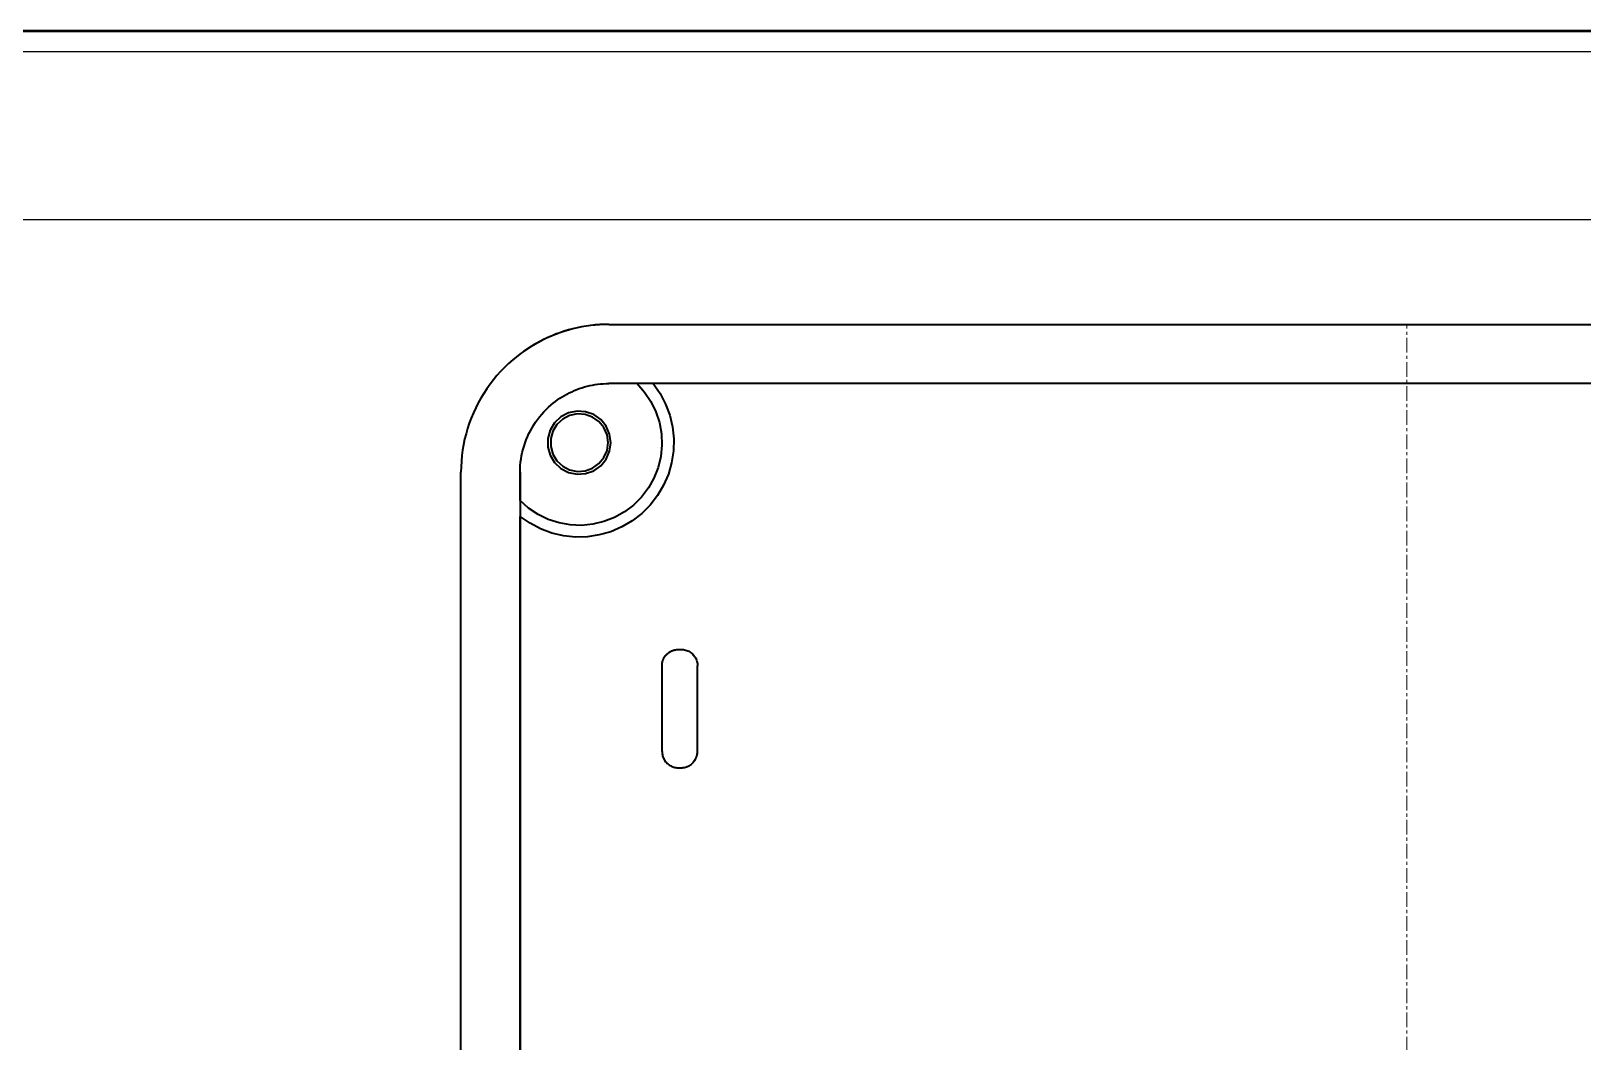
# Model space of a CAD drawing. Header units: millimetres. Extents: x 10 to 410, y 10 to 287.
# Drawn here: x 275.3 to 349.4, y 238.7 to 287 of the extents above; entities that cross this region are included whole.
import ezdxf

# ---------------------------------------------------------------- set-up
doc = ezdxf.new("R2010")
doc.units = ezdxf.units.MM
doc.linetypes.add('CENTER', pattern=[1.15, 0.7, -0.15, 0.15, -0.15])
doc.linetypes.add('DASHED', pattern=[0.75, 0.5, -0.25])
for name, color, linetype, lineweight in [('BORDER', 7, 'CONTINUOUS', 50), ('CENTER', 4, 'CENTER', 13), ('HIDDEN', 8, 'DASHED', 18), ('TITLE_BLOCK', 7, 'CONTINUOUS', 25), ('VISIBLE', 7, 'CONTINUOUS', 35)]:
    doc.layers.add(name, color=color, linetype=linetype, lineweight=lineweight)

msp = doc.modelspace()

# ---------------------------------------------------------------- linework, layer by layer
at = {"layer": 'BORDER'}
msp.add_lwpolyline([(10, 10), (410, 10), (410, 287), (10, 287)], close=True, dxfattribs=at)
at = {"layer": 'CENTER'}
msp.add_line((341, 190), (341, 273), dxfattribs=at)
at = {"layer": 'HIDDEN'}
for points in [[(298.334, 271.308), (298.136, 271.132), (297.945, 270.949), (297.761, 270.759), (297.584, 270.562), (297.414, 270.358), (297.253, 270.149), (297.099, 269.933), (296.953, 269.712), (296.816, 269.485), (296.688, 269.254), (296.568, 269.018), (296.457, 268.777), (296.356, 268.533), (296.263, 268.285), (296.18, 268.033), (296.106, 267.779), (296.043, 267.522), (295.988, 267.263), (295.944, 267.002), (295.909, 266.74), (295.884, 266.476), (295.869, 266.212), (295.864, 265.947)], [(300.16, 269.157), (300.26, 269.24), (300.363, 269.32), (300.468, 269.397), (300.576, 269.47), (300.685, 269.54), (300.797, 269.607), (300.911, 269.67), (301.026, 269.73), (301.144, 269.786), (301.263, 269.839), (301.384, 269.888), (301.506, 269.933), (301.629, 269.974), (301.754, 270.011), (301.879, 270.045), (302.006, 270.075), (302.134, 270.101), (302.262, 270.123), (302.391, 270.141), (302.52, 270.155), (302.65, 270.165), (302.78, 270.171), (302.91, 270.173)], [(302.91, 270.173), (302.969, 270.173), (303.028, 270.173), (303.087, 270.173), (303.146, 270.173), (303.204, 270.173), (303.263, 270.173), (303.322, 270.173), (303.381, 270.173), (303.44, 270.173), (303.499, 270.173), (303.557, 270.173), (303.616, 270.173), (303.675, 270.173), (303.734, 270.173), (303.793, 270.173), (303.852, 270.173), (303.911, 270.173), (303.969, 270.173), (304.028, 270.173), (304.087, 270.173), (304.146, 270.173), (304.205, 270.173), (304.264, 270.173)], [(302.91, 270.173), (302.91, 270.173), (302.91, 270.173), (302.91, 270.173), (302.91, 270.173), (302.91, 270.173), (302.91, 270.173), (302.91, 270.173), (302.91, 270.173), (302.91, 270.173), (302.91, 270.173), (302.91, 270.173), (302.91, 270.173), (302.91, 270.173), (302.91, 270.173), (302.91, 270.173), (302.91, 270.173), (302.91, 270.173), (302.91, 270.173), (302.91, 270.173), (302.91, 270.173), (302.91, 270.173), (302.91, 270.173), (302.91, 270.173)], [(305.026, 270.178), (304.993, 270.178), (304.959, 270.177), (304.926, 270.177), (304.893, 270.177), (304.86, 270.177), (304.827, 270.176), (304.794, 270.176), (304.761, 270.176), (304.727, 270.176), (304.694, 270.175), (304.661, 270.175), (304.628, 270.175), (304.595, 270.175), (304.562, 270.175), (304.529, 270.174), (304.496, 270.174), (304.462, 270.174), (304.429, 270.174), (304.396, 270.173), (304.363, 270.173), (304.33, 270.173), (304.297, 270.173), (304.264, 270.173)], [(304.264, 270.173), (304.264, 270.173), (304.264, 270.173), (304.264, 270.173), (304.264, 270.173), (304.264, 270.173), (304.264, 270.173), (304.264, 270.173), (304.264, 270.173), (304.264, 270.173), (304.264, 270.173), (304.264, 270.173), (304.264, 270.173), (304.264, 270.173), (304.264, 270.173), (304.264, 270.173), (304.264, 270.173), (304.264, 270.173), (304.264, 270.173), (304.264, 270.173), (304.264, 270.173), (304.264, 270.173), (304.264, 270.173), (304.264, 270.173)], [(305.026, 270.178), (305.026, 270.178), (305.026, 270.177), (305.026, 270.177), (305.026, 270.177), (305.027, 270.177), (305.027, 270.176), (305.027, 270.176), (305.027, 270.176), (305.027, 270.176), (305.027, 270.175), (305.028, 270.175), (305.028, 270.175), (305.028, 270.175), (305.028, 270.175), (305.028, 270.174), (305.029, 270.174), (305.029, 270.174), (305.029, 270.174), (305.029, 270.173), (305.029, 270.173), (305.029, 270.173), (305.03, 270.173), (305.03, 270.173)], [(305.026, 270.178), (308.246, 270.178), (311.466, 270.178), (314.686, 270.178), (317.906, 270.178), (321.126, 270.178), (324.346, 270.178), (327.567, 270.178), (330.787, 270.178), (334.007, 270.178), (337.227, 270.178), (340.447, 270.178), (343.667, 270.178), (346.887, 270.178), (350.108, 270.178), (353.328, 270.178), (356.548, 270.178), (359.768, 270.178), (362.988, 270.178), (366.208, 270.178), (369.428, 270.178), (372.648, 270.178), (375.869, 270.178), (379.089, 270.178)], [(300.16, 269.157), (300.16, 269.157), (300.16, 269.157), (300.16, 269.157), (300.16, 269.157), (300.16, 269.157), (300.16, 269.157), (300.16, 269.157), (300.16, 269.157), (300.16, 269.157), (300.16, 269.157), (300.16, 269.157), (300.16, 269.157), (300.16, 269.157), (300.16, 269.157), (300.16, 269.157), (300.16, 269.157), (300.16, 269.157), (300.16, 269.157), (300.16, 269.157), (300.16, 269.157), (300.16, 269.157), (300.16, 269.157), (300.16, 269.157)], [(300.16, 269.157), (300.16, 269.157), (300.16, 269.157), (300.16, 269.157), (300.16, 269.157), (300.16, 269.157), (300.16, 269.157), (300.16, 269.157), (300.16, 269.157), (300.16, 269.157), (300.16, 269.157), (300.16, 269.157), (300.16, 269.157), (300.16, 269.157), (300.16, 269.157), (300.16, 269.157), (300.16, 269.157), (300.16, 269.157), (300.16, 269.157), (300.16, 269.157), (300.16, 269.157), (300.16, 269.157), (300.16, 269.157), (300.16, 269.157)], [(295.864, 265.947), (295.864, 265.947), (295.864, 265.946), (295.863, 265.946), (295.863, 265.946), (295.863, 265.946), (295.862, 265.945), (295.862, 265.945), (295.862, 265.945), (295.862, 265.945), (295.861, 265.944), (295.861, 265.944), (295.861, 265.944), (295.86, 265.943), (295.86, 265.943), (295.86, 265.943), (295.859, 265.943), (295.859, 265.942), (295.859, 265.942), (295.858, 265.942), (295.858, 265.942), (295.858, 265.941), (295.857, 265.941), (295.857, 265.941)], [(295.864, 201.059), (295.864, 203.88), (295.864, 206.702), (295.864, 209.523), (295.864, 212.344), (295.864, 215.165), (295.864, 217.987), (295.864, 220.808), (295.864, 223.629), (295.864, 226.45), (295.864, 229.271), (295.864, 232.093), (295.864, 234.914), (295.864, 237.735), (295.864, 240.556), (295.864, 243.377), (295.864, 246.199), (295.864, 249.02), (295.864, 251.841), (295.864, 254.662), (295.864, 257.483), (295.864, 260.305), (295.864, 263.126), (295.864, 265.947)], [(305.455, 256.706), (305.456, 256.736), (305.457, 256.765), (305.46, 256.794), (305.464, 256.823), (305.469, 256.851), (305.475, 256.88), (305.482, 256.908), (305.49, 256.936), (305.499, 256.964), (305.509, 256.991), (305.52, 257.018), (305.533, 257.044), (305.546, 257.07), (305.56, 257.096), (305.575, 257.121), (305.591, 257.145), (305.608, 257.169), (305.626, 257.192), (305.644, 257.214), (305.664, 257.236), (305.684, 257.257), (305.705, 257.277), (305.727, 257.296)], [(305.455, 256.706), (305.455, 256.706), (305.455, 256.706), (305.455, 256.706), (305.455, 256.706), (305.455, 256.706), (305.455, 256.706), (305.455, 256.706), (305.455, 256.706), (305.455, 256.706), (305.454, 256.706), (305.454, 256.706), (305.454, 256.706), (305.454, 256.706), (305.454, 256.706), (305.454, 256.705), (305.454, 256.705), (305.454, 256.705), (305.454, 256.705), (305.454, 256.705), (305.454, 256.705), (305.454, 256.705), (305.454, 256.705), (305.453, 256.705)], [(305.455, 252.616), (305.455, 252.794), (305.455, 252.971), (305.455, 253.149), (305.455, 253.327), (305.455, 253.505), (305.455, 253.683), (305.455, 253.861), (305.455, 254.039), (305.455, 254.216), (305.455, 254.394), (305.455, 254.572), (305.455, 254.75), (305.455, 254.928), (305.455, 255.106), (305.455, 255.284), (305.455, 255.461), (305.455, 255.639), (305.455, 255.817), (305.455, 255.995), (305.455, 256.173), (305.455, 256.351), (305.455, 256.529), (305.455, 256.706)], [(305.455, 252.616), (305.455, 252.616), (305.455, 252.616), (305.455, 252.616), (305.455, 252.615), (305.455, 252.615), (305.455, 252.615), (305.455, 252.615), (305.455, 252.615), (305.455, 252.615), (305.454, 252.615), (305.454, 252.615), (305.454, 252.615), (305.454, 252.615), (305.454, 252.615), (305.454, 252.615), (305.454, 252.615), (305.454, 252.615), (305.454, 252.615), (305.454, 252.614), (305.454, 252.614), (305.454, 252.614), (305.454, 252.614), (305.453, 252.614)], [(305.455, 252.616), (305.457, 252.563), (305.462, 252.51), (305.471, 252.458), (305.484, 252.406), (305.5, 252.356), (305.519, 252.307), (305.542, 252.259), (305.568, 252.213), (305.597, 252.168), (305.629, 252.126), (305.664, 252.086), (305.702, 252.049), (305.741, 252.014), (305.784, 251.982), (305.828, 251.953), (305.874, 251.927), (305.922, 251.904), (305.971, 251.885), (306.022, 251.869), (306.073, 251.856), (306.125, 251.847), (306.178, 251.842), (306.231, 251.84)], [(306.231, 251.84), (306.231, 251.84), (306.231, 251.84), (306.231, 251.84), (306.231, 251.84), (306.231, 251.84), (306.231, 251.84), (306.231, 251.839), (306.23, 251.839), (306.23, 251.839), (306.23, 251.839), (306.23, 251.839), (306.23, 251.839), (306.23, 251.839), (306.23, 251.839), (306.23, 251.839), (306.23, 251.839), (306.23, 251.839), (306.23, 251.839), (306.23, 251.839), (306.229, 251.839), (306.229, 251.838), (306.229, 251.838), (306.229, 251.838)], [(306.231, 251.84), (306.237, 251.84), (306.243, 251.84), (306.249, 251.84), (306.256, 251.84), (306.262, 251.84), (306.268, 251.84), (306.274, 251.84), (306.28, 251.84), (306.286, 251.84), (306.292, 251.84), (306.299, 251.84), (306.305, 251.84), (306.311, 251.84), (306.317, 251.84), (306.323, 251.84), (306.329, 251.84), (306.335, 251.84), (306.341, 251.84), (306.348, 251.84), (306.354, 251.84), (306.36, 251.84), (306.366, 251.84), (306.372, 251.84)], [(306.372, 251.84), (306.372, 251.84), (306.372, 251.84), (306.372, 251.84), (306.372, 251.84), (306.372, 251.84), (306.372, 251.84), (306.372, 251.839), (306.372, 251.839), (306.371, 251.839), (306.371, 251.839), (306.371, 251.839), (306.371, 251.839), (306.371, 251.839), (306.371, 251.839), (306.371, 251.839), (306.371, 251.839), (306.371, 251.839), (306.371, 251.839), (306.371, 251.839), (306.371, 251.839), (306.37, 251.838), (306.37, 251.838), (306.37, 251.838)], [(306.372, 251.84), (306.396, 251.84), (306.42, 251.841), (306.444, 251.843), (306.467, 251.846), (306.491, 251.849), (306.515, 251.853), (306.538, 251.858), (306.561, 251.863), (306.584, 251.869), (306.607, 251.876), (306.63, 251.884), (306.652, 251.892), (306.674, 251.901), (306.696, 251.911), (306.718, 251.921), (306.739, 251.932), (306.76, 251.944), (306.78, 251.956), (306.8, 251.969), (306.82, 251.982), (306.839, 251.996), (306.858, 252.011), (306.876, 252.026)]]:
    msp.add_lwpolyline(points, dxfattribs=at)
at = {"layer": 'TITLE_BLOCK'}
msp.add_lwpolyline([(12, 278), (408, 278), (408, 286), (12, 286)], close=True, dxfattribs=at)
at = {"layer": 'VISIBLE'}
for points in [[(302.91, 272.994), (302.693, 272.99), (302.477, 272.98), (302.26, 272.964), (302.045, 272.94), (301.83, 272.911), (301.616, 272.874), (301.403, 272.831), (301.192, 272.781), (300.983, 272.725), (300.775, 272.663), (300.569, 272.594), (300.366, 272.519), (300.165, 272.437), (299.966, 272.35), (299.77, 272.256), (299.578, 272.157), (299.388, 272.051), (299.202, 271.94), (299.019, 271.823), (298.84, 271.701), (298.665, 271.573), (298.494, 271.44), (298.327, 271.302)], [(302.917, 273), (302.701, 272.997), (302.484, 272.987), (302.268, 272.97), (302.052, 272.947), (301.837, 272.917), (301.623, 272.88), (301.411, 272.837), (301.199, 272.788), (300.99, 272.732), (300.782, 272.669), (300.577, 272.6), (300.373, 272.525), (300.172, 272.444), (299.973, 272.356), (299.778, 272.263), (299.585, 272.163), (299.395, 272.058), (299.209, 271.947), (299.027, 271.83), (298.847, 271.707), (298.672, 271.579), (298.501, 271.446), (298.334, 271.308)], [(302.917, 273), (302.917, 273), (302.917, 272.999), (302.916, 272.999), (302.916, 272.999), (302.916, 272.999), (302.915, 272.998), (302.915, 272.998), (302.915, 272.998), (302.915, 272.998), (302.914, 272.997), (302.914, 272.997), (302.914, 272.997), (302.913, 272.996), (302.913, 272.996), (302.913, 272.996), (302.912, 272.996), (302.912, 272.995), (302.912, 272.995), (302.911, 272.995), (302.911, 272.995), (302.911, 272.994), (302.91, 272.994), (302.91, 272.994)], [(302.91, 272.994), (306.222, 272.994), (309.534, 272.994), (312.846, 272.994), (316.157, 272.994), (319.469, 272.994), (322.781, 272.994), (326.093, 272.994), (329.405, 272.994), (332.717, 272.994), (336.029, 272.994), (339.34, 272.994), (342.652, 272.994), (345.964, 272.994), (349.276, 272.994), (352.588, 272.994), (355.9, 272.994), (359.212, 272.994), (362.523, 272.994), (365.835, 272.994), (369.147, 272.994), (372.459, 272.994), (375.771, 272.994), (379.083, 272.994)], [(302.917, 273), (306.229, 273), (309.541, 273), (312.853, 273), (316.165, 273), (319.477, 273), (322.788, 273), (326.1, 273), (329.412, 273), (332.724, 273), (336.036, 273), (339.348, 273), (342.66, 273), (345.971, 273), (349.283, 273), (352.595, 273), (355.907, 273), (359.219, 273), (362.531, 273), (365.843, 273), (369.154, 273), (372.466, 273), (375.778, 273), (379.09, 273)], [(298.327, 271.302), (298.129, 271.126), (297.938, 270.943), (297.753, 270.752), (297.576, 270.556), (297.407, 270.352), (297.245, 270.142), (297.092, 269.927), (296.946, 269.706), (296.809, 269.479), (296.68, 269.248), (296.561, 269.012), (296.45, 268.771), (296.348, 268.527), (296.256, 268.279), (296.173, 268.027), (296.099, 267.773), (296.035, 267.516), (295.981, 267.257), (295.936, 266.996), (295.902, 266.733), (295.877, 266.47), (295.862, 266.205), (295.857, 265.941)], [(298.327, 271.302), (298.327, 271.302), (298.327, 271.302), (298.328, 271.302), (298.328, 271.303), (298.328, 271.303), (298.329, 271.303), (298.329, 271.303), (298.329, 271.304), (298.33, 271.304), (298.33, 271.304), (298.33, 271.304), (298.331, 271.305), (298.331, 271.305), (298.331, 271.305), (298.331, 271.306), (298.332, 271.306), (298.332, 271.306), (298.332, 271.306), (298.333, 271.307), (298.333, 271.307), (298.333, 271.307), (298.334, 271.307), (298.334, 271.308)], [(304.264, 270.173), (304.624, 269.767), (304.926, 269.316), (305.163, 268.828), (305.331, 268.312), (305.426, 267.778), (305.448, 267.236), (305.394, 266.696), (305.268, 266.168), (305.07, 265.663), (304.805, 265.19), (304.478, 264.757), (304.094, 264.373), (303.661, 264.046), (303.188, 263.781), (302.683, 263.583), (302.155, 263.456), (301.615, 263.403), (301.073, 263.425), (300.539, 263.52), (300.023, 263.688), (299.535, 263.925), (299.084, 264.227), (298.678, 264.587)], [(305.03, 270.173), (305.358, 269.704), (305.624, 269.197), (305.824, 268.66), (305.954, 268.103), (306.013, 267.534), (305.999, 266.961), (305.913, 266.395), (305.756, 265.845), (305.53, 265.319), (305.24, 264.826), (304.889, 264.373), (304.484, 263.969), (304.031, 263.619), (303.537, 263.329), (303.011, 263.104), (302.46, 262.948), (301.894, 262.862), (301.322, 262.849), (300.753, 262.909), (300.195, 263.04), (299.659, 263.241), (299.153, 263.508), (298.684, 263.836)], [(300.16, 269.157), (300.26, 269.24), (300.363, 269.32), (300.468, 269.397), (300.576, 269.47), (300.685, 269.54), (300.797, 269.607), (300.911, 269.67), (301.026, 269.73), (301.144, 269.786), (301.263, 269.839), (301.383, 269.888), (301.506, 269.933), (301.629, 269.974), (301.754, 270.011), (301.879, 270.045), (302.006, 270.075), (302.134, 270.101), (302.262, 270.123), (302.391, 270.141), (302.52, 270.155), (302.65, 270.165), (302.78, 270.171), (302.91, 270.173)], [(379.083, 270.173), (375.771, 270.173), (372.459, 270.173), (369.147, 270.173), (365.835, 270.173), (362.523, 270.173), (359.212, 270.173), (355.9, 270.173), (352.588, 270.173), (349.276, 270.173), (345.964, 270.173), (342.652, 270.173), (339.34, 270.173), (336.029, 270.173), (332.717, 270.173), (329.405, 270.173), (326.093, 270.173), (322.781, 270.173), (319.469, 270.173), (316.157, 270.173), (312.846, 270.173), (309.534, 270.173), (306.222, 270.173), (302.91, 270.173)], [(298.678, 265.941), (298.681, 266.1), (298.69, 266.258), (298.705, 266.416), (298.726, 266.574), (298.753, 266.73), (298.785, 266.886), (298.824, 267.04), (298.868, 267.193), (298.918, 267.343), (298.973, 267.492), (299.034, 267.639), (299.1, 267.783), (299.172, 267.925), (299.249, 268.064), (299.332, 268.2), (299.419, 268.332), (299.511, 268.462), (299.608, 268.588), (299.71, 268.71), (299.816, 268.828), (299.927, 268.942), (300.041, 269.052), (300.16, 269.157)], [(298.678, 265.941), (298.681, 266.1), (298.69, 266.258), (298.705, 266.416), (298.726, 266.574), (298.753, 266.73), (298.785, 266.886), (298.824, 267.04), (298.868, 267.193), (298.918, 267.343), (298.973, 267.492), (299.034, 267.639), (299.1, 267.783), (299.172, 267.925), (299.249, 268.064), (299.332, 268.2), (299.419, 268.332), (299.511, 268.462), (299.608, 268.588), (299.71, 268.71), (299.816, 268.828), (299.927, 268.942), (300.041, 269.052), (300.16, 269.157)], [(303.009, 267.351), (302.953, 267.758), (302.789, 268.135), (302.529, 268.454), (302.194, 268.691), (301.807, 268.829), (301.397, 268.857), (300.994, 268.773), (300.629, 268.584), (300.329, 268.304), (300.115, 267.953), (300.005, 267.557), (300.005, 267.146), (300.115, 266.75), (300.329, 266.399), (300.629, 266.119), (300.994, 265.929), (301.397, 265.846), (301.807, 265.874), (302.194, 266.012), (302.529, 266.249), (302.789, 266.567), (302.953, 266.944), (303.009, 267.351)], [(302.881, 267.357), (302.83, 267.728), (302.681, 268.071), (302.444, 268.362), (302.138, 268.578), (301.785, 268.703), (301.412, 268.729), (301.045, 268.652), (300.712, 268.48), (300.439, 268.225), (300.244, 267.904), (300.143, 267.544), (300.143, 267.169), (300.244, 266.809), (300.439, 266.489), (300.712, 266.233), (301.045, 266.061), (301.412, 265.984), (301.785, 266.01), (302.138, 266.135), (302.444, 266.351), (302.681, 266.642), (302.83, 266.985), (302.881, 267.357)], [(295.857, 201.053), (295.857, 203.874), (295.857, 206.695), (295.857, 209.517), (295.857, 212.338), (295.857, 215.159), (295.857, 217.98), (295.857, 220.801), (295.857, 223.623), (295.857, 226.444), (295.857, 229.265), (295.857, 232.086), (295.857, 234.907), (295.857, 237.729), (295.857, 240.55), (295.857, 243.371), (295.857, 246.192), (295.857, 249.014), (295.857, 251.835), (295.857, 254.656), (295.857, 257.477), (295.857, 260.298), (295.857, 263.12), (295.857, 265.941)], [(298.678, 264.587), (298.678, 264.646), (298.678, 264.705), (298.678, 264.764), (298.678, 264.823), (298.678, 264.881), (298.678, 264.94), (298.678, 264.999), (298.678, 265.058), (298.678, 265.117), (298.678, 265.176), (298.678, 265.235), (298.678, 265.293), (298.678, 265.352), (298.678, 265.411), (298.678, 265.47), (298.678, 265.529), (298.678, 265.588), (298.678, 265.647), (298.678, 265.705), (298.678, 265.764), (298.678, 265.823), (298.678, 265.882), (298.678, 265.941)], [(298.678, 265.941), (298.678, 263.12), (298.678, 260.298), (298.678, 257.477), (298.678, 254.656), (298.678, 251.835), (298.678, 249.014), (298.678, 246.192), (298.678, 243.371), (298.678, 240.55), (298.678, 237.729), (298.678, 234.907), (298.678, 232.086), (298.678, 229.265), (298.678, 226.444), (298.678, 223.623), (298.678, 220.801), (298.678, 217.98), (298.678, 215.159), (298.678, 212.338), (298.678, 209.517), (298.678, 206.695), (298.678, 203.874), (298.678, 201.053)], [(298.678, 265.941), (298.678, 265.941), (298.678, 265.941), (298.678, 265.941), (298.678, 265.941), (298.678, 265.941), (298.678, 265.941), (298.678, 265.941), (298.678, 265.941), (298.678, 265.941), (298.678, 265.941), (298.678, 265.941), (298.678, 265.941), (298.678, 265.941), (298.678, 265.941), (298.678, 265.941), (298.678, 265.941), (298.678, 265.941), (298.678, 265.941), (298.678, 265.941), (298.678, 265.941), (298.678, 265.941), (298.678, 265.941), (298.678, 265.941)], [(298.678, 264.587), (298.679, 264.555), (298.679, 264.522), (298.679, 264.489), (298.679, 264.457), (298.68, 264.424), (298.68, 264.391), (298.68, 264.359), (298.68, 264.326), (298.681, 264.293), (298.681, 264.261), (298.681, 264.228), (298.681, 264.196), (298.682, 264.163), (298.682, 264.13), (298.682, 264.098), (298.682, 264.065), (298.683, 264.032), (298.683, 264), (298.683, 263.967), (298.684, 263.934), (298.684, 263.902), (298.684, 263.869), (298.684, 263.836)], [(298.684, 203.168), (298.684, 205.805), (298.684, 208.443), (298.684, 211.081), (298.684, 213.719), (298.684, 216.357), (298.684, 218.994), (298.684, 221.632), (298.684, 224.27), (298.684, 226.908), (298.684, 229.545), (298.684, 232.183), (298.684, 234.821), (298.684, 237.459), (298.684, 240.097), (298.684, 242.734), (298.684, 245.372), (298.684, 248.01), (298.684, 250.648), (298.684, 253.285), (298.684, 255.923), (298.684, 258.561), (298.684, 261.199), (298.684, 263.836)], [(305.453, 256.705), (305.454, 256.734), (305.456, 256.763), (305.458, 256.792), (305.462, 256.821), (305.467, 256.85), (305.473, 256.878), (305.48, 256.906), (305.488, 256.934), (305.497, 256.962), (305.507, 256.989), (305.519, 257.016), (305.531, 257.043), (305.544, 257.069), (305.558, 257.094), (305.573, 257.119), (305.589, 257.143), (305.606, 257.167), (305.624, 257.19), (305.643, 257.213), (305.662, 257.234), (305.682, 257.255), (305.703, 257.275), (305.725, 257.295)], [(305.725, 257.295), (305.743, 257.31), (305.762, 257.324), (305.782, 257.339), (305.801, 257.352), (305.821, 257.365), (305.842, 257.377), (305.863, 257.389), (305.884, 257.4), (305.905, 257.41), (305.927, 257.42), (305.949, 257.429), (305.972, 257.437), (305.994, 257.444), (306.017, 257.451), (306.04, 257.457), (306.064, 257.463), (306.087, 257.468), (306.11, 257.472), (306.134, 257.475), (306.158, 257.477), (306.182, 257.479), (306.205, 257.48), (306.229, 257.481)], [(305.727, 257.296), (305.727, 257.296), (305.727, 257.296), (305.727, 257.296), (305.727, 257.296), (305.727, 257.296), (305.726, 257.296), (305.726, 257.296), (305.726, 257.296), (305.726, 257.296), (305.726, 257.296), (305.726, 257.295), (305.726, 257.295), (305.726, 257.295), (305.726, 257.295), (305.726, 257.295), (305.726, 257.295), (305.726, 257.295), (305.725, 257.295), (305.725, 257.295), (305.725, 257.295), (305.725, 257.295), (305.725, 257.295), (305.725, 257.295)], [(305.727, 257.296), (305.745, 257.311), (305.764, 257.326), (305.783, 257.34), (305.803, 257.354), (305.823, 257.366), (305.844, 257.379), (305.865, 257.39), (305.886, 257.401), (305.907, 257.412), (305.929, 257.421), (305.951, 257.43), (305.974, 257.438), (305.996, 257.446), (306.019, 257.453), (306.042, 257.459), (306.065, 257.464), (306.089, 257.469), (306.112, 257.473), (306.136, 257.476), (306.16, 257.479), (306.183, 257.481), (306.207, 257.482), (306.231, 257.482)], [(306.231, 257.482), (306.231, 257.482), (306.231, 257.482), (306.231, 257.482), (306.231, 257.482), (306.231, 257.482), (306.231, 257.482), (306.231, 257.482), (306.23, 257.482), (306.23, 257.482), (306.23, 257.482), (306.23, 257.482), (306.23, 257.482), (306.23, 257.481), (306.23, 257.481), (306.23, 257.481), (306.23, 257.481), (306.23, 257.481), (306.23, 257.481), (306.23, 257.481), (306.229, 257.481), (306.229, 257.481), (306.229, 257.481), (306.229, 257.481)], [(306.229, 257.481), (306.235, 257.481), (306.242, 257.481), (306.248, 257.481), (306.254, 257.481), (306.26, 257.481), (306.266, 257.481), (306.272, 257.481), (306.278, 257.481), (306.284, 257.481), (306.291, 257.481), (306.297, 257.481), (306.303, 257.481), (306.309, 257.481), (306.315, 257.481), (306.321, 257.481), (306.327, 257.481), (306.334, 257.481), (306.34, 257.481), (306.346, 257.481), (306.352, 257.481), (306.358, 257.481), (306.364, 257.481), (306.37, 257.481)], [(306.231, 257.482), (306.237, 257.482), (306.243, 257.482), (306.249, 257.482), (306.256, 257.482), (306.262, 257.482), (306.268, 257.482), (306.274, 257.482), (306.28, 257.482), (306.286, 257.482), (306.292, 257.482), (306.299, 257.482), (306.305, 257.482), (306.311, 257.482), (306.317, 257.482), (306.323, 257.482), (306.329, 257.482), (306.335, 257.482), (306.341, 257.482), (306.348, 257.482), (306.354, 257.482), (306.36, 257.482), (306.366, 257.482), (306.372, 257.482)], [(306.372, 257.482), (306.372, 257.482), (306.372, 257.482), (306.372, 257.482), (306.372, 257.482), (306.372, 257.482), (306.372, 257.482), (306.372, 257.482), (306.372, 257.482), (306.371, 257.482), (306.371, 257.482), (306.371, 257.482), (306.371, 257.482), (306.371, 257.481), (306.371, 257.481), (306.371, 257.481), (306.371, 257.481), (306.371, 257.481), (306.371, 257.481), (306.371, 257.481), (306.371, 257.481), (306.37, 257.481), (306.37, 257.481), (306.37, 257.481)], [(306.37, 257.481), (306.423, 257.479), (306.476, 257.474), (306.528, 257.465), (306.58, 257.452), (306.63, 257.436), (306.679, 257.417), (306.727, 257.394), (306.773, 257.368), (306.818, 257.339), (306.86, 257.307), (306.9, 257.272), (306.937, 257.234), (306.972, 257.195), (307.004, 257.152), (307.033, 257.108), (307.059, 257.062), (307.082, 257.014), (307.101, 256.965), (307.117, 256.914), (307.13, 256.863), (307.139, 256.811), (307.144, 256.758), (307.146, 256.705)], [(306.372, 257.482), (306.425, 257.481), (306.478, 257.475), (306.53, 257.466), (306.581, 257.454), (306.632, 257.438), (306.681, 257.418), (306.729, 257.395), (306.775, 257.369), (306.82, 257.34), (306.862, 257.308), (306.902, 257.274), (306.939, 257.236), (306.974, 257.196), (307.006, 257.154), (307.035, 257.11), (307.061, 257.063), (307.084, 257.016), (307.103, 256.966), (307.119, 256.916), (307.132, 256.864), (307.141, 256.812), (307.146, 256.759), (307.148, 256.706)], [(305.453, 252.614), (305.453, 252.792), (305.453, 252.97), (305.453, 253.148), (305.453, 253.326), (305.453, 253.503), (305.453, 253.681), (305.453, 253.859), (305.453, 254.037), (305.453, 254.215), (305.453, 254.393), (305.453, 254.571), (305.453, 254.748), (305.453, 254.926), (305.453, 255.104), (305.453, 255.282), (305.453, 255.46), (305.453, 255.638), (305.453, 255.816), (305.453, 255.994), (305.453, 256.171), (305.453, 256.349), (305.453, 256.527), (305.453, 256.705)], [(307.148, 256.706), (307.148, 256.706), (307.148, 256.706), (307.148, 256.706), (307.148, 256.706), (307.148, 256.706), (307.148, 256.706), (307.147, 256.706), (307.147, 256.706), (307.147, 256.706), (307.147, 256.706), (307.147, 256.706), (307.147, 256.706), (307.147, 256.706), (307.147, 256.706), (307.147, 256.705), (307.147, 256.705), (307.147, 256.705), (307.147, 256.705), (307.146, 256.705), (307.146, 256.705), (307.146, 256.705), (307.146, 256.705), (307.146, 256.705)], [(307.146, 252.614), (307.146, 252.792), (307.146, 252.97), (307.146, 253.148), (307.146, 253.326), (307.146, 253.503), (307.146, 253.681), (307.146, 253.859), (307.146, 254.037), (307.146, 254.215), (307.146, 254.393), (307.146, 254.571), (307.146, 254.748), (307.146, 254.926), (307.146, 255.104), (307.146, 255.282), (307.146, 255.46), (307.146, 255.638), (307.146, 255.816), (307.146, 255.994), (307.146, 256.171), (307.146, 256.349), (307.146, 256.527), (307.146, 256.705)], [(307.148, 252.616), (307.148, 252.794), (307.148, 252.971), (307.148, 253.149), (307.148, 253.327), (307.148, 253.505), (307.148, 253.683), (307.148, 253.861), (307.148, 254.039), (307.148, 254.216), (307.148, 254.394), (307.148, 254.572), (307.148, 254.75), (307.148, 254.928), (307.148, 255.106), (307.148, 255.284), (307.148, 255.461), (307.148, 255.639), (307.148, 255.817), (307.148, 255.995), (307.148, 256.173), (307.148, 256.351), (307.148, 256.529), (307.148, 256.706)], [(305.453, 252.614), (305.455, 252.561), (305.461, 252.509), (305.47, 252.456), (305.482, 252.405), (305.498, 252.354), (305.518, 252.305), (305.54, 252.257), (305.566, 252.211), (305.595, 252.167), (305.627, 252.125), (305.662, 252.085), (305.7, 252.047), (305.74, 252.012), (305.782, 251.98), (305.826, 251.951), (305.872, 251.925), (305.92, 251.903), (305.969, 251.883), (306.02, 251.867), (306.071, 251.855), (306.124, 251.846), (306.176, 251.84), (306.229, 251.838)], [(306.874, 252.025), (306.896, 252.044), (306.917, 252.064), (306.938, 252.085), (306.957, 252.107), (306.976, 252.129), (306.993, 252.152), (307.01, 252.176), (307.026, 252.2), (307.041, 252.225), (307.056, 252.25), (307.069, 252.276), (307.081, 252.303), (307.092, 252.33), (307.102, 252.357), (307.111, 252.385), (307.12, 252.413), (307.127, 252.441), (307.133, 252.469), (307.137, 252.498), (307.141, 252.527), (307.144, 252.556), (307.146, 252.585), (307.146, 252.614)], [(306.876, 252.026), (306.898, 252.045), (306.919, 252.066), (306.939, 252.086), (306.959, 252.108), (306.977, 252.131), (306.995, 252.154), (307.012, 252.177), (307.028, 252.202), (307.043, 252.227), (307.057, 252.252), (307.071, 252.278), (307.083, 252.304), (307.094, 252.331), (307.104, 252.359), (307.113, 252.386), (307.121, 252.414), (307.128, 252.442), (307.134, 252.471), (307.139, 252.5), (307.143, 252.529), (307.146, 252.558), (307.147, 252.587), (307.148, 252.616)], [(307.148, 252.616), (307.148, 252.616), (307.148, 252.616), (307.148, 252.616), (307.148, 252.615), (307.148, 252.615), (307.148, 252.615), (307.147, 252.615), (307.147, 252.615), (307.147, 252.615), (307.147, 252.615), (307.147, 252.615), (307.147, 252.615), (307.147, 252.615), (307.147, 252.615), (307.147, 252.615), (307.147, 252.615), (307.147, 252.615), (307.147, 252.615), (307.146, 252.614), (307.146, 252.614), (307.146, 252.614), (307.146, 252.614), (307.146, 252.614)], [(306.229, 251.838), (306.235, 251.838), (306.242, 251.838), (306.248, 251.838), (306.254, 251.838), (306.26, 251.838), (306.266, 251.838), (306.272, 251.838), (306.278, 251.838), (306.284, 251.838), (306.291, 251.838), (306.297, 251.838), (306.303, 251.838), (306.309, 251.838), (306.315, 251.838), (306.321, 251.838), (306.327, 251.838), (306.334, 251.838), (306.34, 251.838), (306.346, 251.838), (306.352, 251.838), (306.358, 251.838), (306.364, 251.838), (306.37, 251.838)], [(306.37, 251.838), (306.394, 251.839), (306.418, 251.84), (306.442, 251.842), (306.466, 251.844), (306.489, 251.848), (306.513, 251.852), (306.536, 251.856), (306.559, 251.862), (306.582, 251.868), (306.605, 251.875), (306.628, 251.882), (306.65, 251.891), (306.672, 251.9), (306.694, 251.909), (306.716, 251.919), (306.737, 251.93), (306.758, 251.942), (306.778, 251.954), (306.798, 251.967), (306.818, 251.981), (306.837, 251.995), (306.856, 252.009), (306.874, 252.025)], [(306.876, 252.026), (306.876, 252.026), (306.876, 252.026), (306.876, 252.026), (306.876, 252.026), (306.876, 252.026), (306.876, 252.026), (306.876, 252.026), (306.876, 252.026), (306.876, 252.025), (306.876, 252.025), (306.875, 252.025), (306.875, 252.025), (306.875, 252.025), (306.875, 252.025), (306.875, 252.025), (306.875, 252.025), (306.875, 252.025), (306.875, 252.025), (306.875, 252.025), (306.875, 252.025), (306.875, 252.025), (306.875, 252.025), (306.874, 252.025)]]:
    msp.add_lwpolyline(points, dxfattribs=at)

doc.saveas('drawing.dxf')
